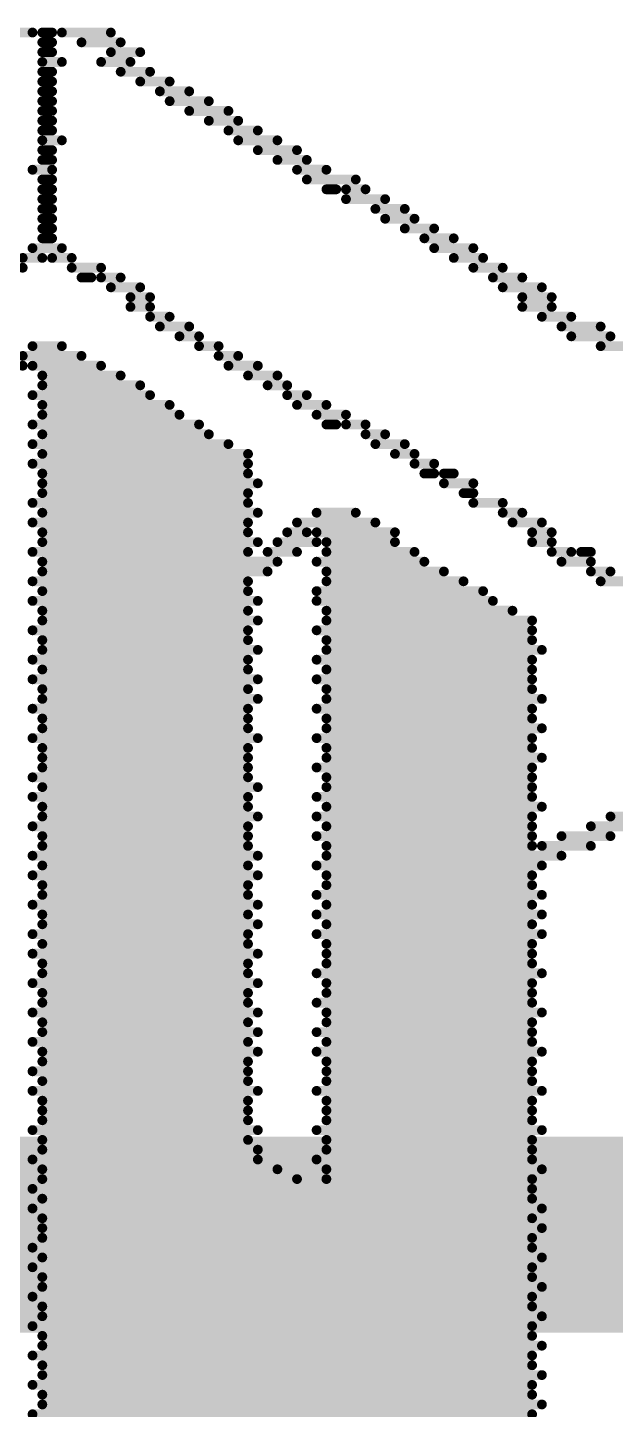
# Model space of a CAD drawing. Header units: millimetres. Extents: x 84.4 to 173.9, y 144 to 177.
# Drawn here: x 141.31 to 143.6, y 160.7 to 166.07 of the extents above; entities that cross this region are included whole.
import ezdxf

# ---------------------------------------------------------------- set-up
doc = ezdxf.new("R2010")
doc.units = ezdxf.units.MM
doc.layers.add('BottomLayer', color=5, linetype='Continuous')
doc.layers.add('BottomOverlay', color=54, linetype='Continuous')

msp = doc.modelspace()

# ---------------------------------------------------------------- linework, layer by layer
at = {"layer": 'BottomLayer', "const_width": 0.762}
msp.add_lwpolyline([(137.5946, 161.3784), (150.5232, 161.3784)], dxfattribs=at)
at = {"layer": 'BottomOverlay', "const_width": 0.0381}
for points in [[(141.176, 166.052), (141.3284, 166.052)], [(141.3665, 166.052), (141.4046, 166.052)], [(141.4427, 166.052), (141.6332, 166.052)], [(141.3665, 166.0139), (141.4046, 166.0139)], [(141.5189, 166.0139), (141.6713, 166.0139)], [(141.3665, 165.9758), (141.4046, 165.9758)], [(141.3665, 165.9377), (141.4427, 165.9377)], [(141.5951, 165.9377), (141.7094, 165.9377)], [(141.6332, 165.9758), (141.7475, 165.9758)], [(141.3665, 165.8996), (141.4046, 165.8996)], [(141.6713, 165.8996), (141.7856, 165.8996)], [(141.3665, 165.8615), (141.4046, 165.8615)], [(141.3665, 165.8234), (141.4046, 165.8234)], [(141.7475, 165.8615), (141.8618, 165.8615)], [(141.8237, 165.8234), (141.938, 165.8234)], [(141.3665, 165.7853), (141.4046, 165.7853)], [(141.8618, 165.7853), (142.0142, 165.7853)], [(141.3665, 165.7472), (141.4046, 165.7472)], [(141.938, 165.7472), (142.0904, 165.7472)], [(141.3665, 165.7091), (141.4046, 165.7091)], [(141.3665, 165.671), (141.4046, 165.671)], [(142.0142, 165.7091), (142.1285, 165.7091)], [(142.0904, 165.671), (142.2047, 165.671)], [(141.3665, 165.6329), (141.4427, 165.6329)], [(142.1285, 165.6329), (142.2809, 165.6329)], [(141.3665, 165.5948), (141.4046, 165.5948)], [(141.3665, 165.5567), (141.4046, 165.5567)], [(142.2047, 165.5948), (142.3571, 165.5948)], [(142.2809, 165.5567), (142.3952, 165.5567)], [(141.3284, 165.5186), (141.4046, 165.5186)], [(142.3571, 165.5186), (142.4714, 165.5186)], [(141.3665, 165.4805), (141.4046, 165.4805)], [(141.3665, 165.4424), (141.4046, 165.4424)], [(142.3952, 165.4805), (142.5857, 165.4805)], [(142.4714, 165.4424), (142.5095, 165.4424)], [(142.5476, 165.4424), (142.6238, 165.4424)], [(141.3665, 165.4043), (141.4046, 165.4043)], [(142.5476, 165.4043), (142.7, 165.4043)], [(141.3665, 165.3662), (141.4046, 165.3662)], [(142.6619, 165.3662), (142.7762, 165.3662)], [(141.3665, 165.3281), (141.4046, 165.3281)], [(141.3665, 165.29), (141.4046, 165.29)], [(142.7, 165.3281), (142.8143, 165.3281)], [(142.7762, 165.29), (142.8905, 165.29)], [(141.3665, 165.2519), (141.4046, 165.2519)], [(142.8524, 165.2519), (142.9667, 165.2519)], [(141.2903, 165.1757), (141.3665, 165.1757)], [(141.3284, 165.2138), (141.4427, 165.2138)], [(141.4046, 165.1757), (141.4808, 165.1757)], [(142.8905, 165.2138), (143.0429, 165.2138)], [(142.9667, 165.1757), (143.081, 165.1757)], [(141.2141, 165.1376), (141.2903, 165.1376)], [(141.4808, 165.1376), (141.5951, 165.1376)], [(143.0429, 165.1376), (143.1572, 165.1376)], [(141.5189, 165.0995), (141.557, 165.0995)], [(141.5951, 165.0995), (141.6713, 165.0995)], [(143.1191, 165.0995), (143.2334, 165.0995)], [(141.6332, 165.0614), (141.7475, 165.0614)], [(141.7094, 165.0233), (141.7856, 165.0233)], [(143.1572, 165.0614), (143.3096, 165.0614)], [(143.2334, 165.0233), (143.3477, 165.0233)], [(141.7094, 164.9852), (141.7856, 164.9852)], [(143.2334, 164.9852), (143.3477, 164.9852)], [(141.7856, 164.9471), (141.8618, 164.9471)], [(141.8237, 164.909), (141.938, 164.909)], [(143.3096, 164.9471), (143.4239, 164.9471)], [(143.3858, 164.909), (143.5382, 164.909)], [(141.8999, 164.8709), (141.9761, 164.8709)], [(143.4239, 164.8709), (143.5763, 164.8709)], [(141.3284, 164.8328), (141.4427, 164.8328)], [(141.9761, 164.8328), (142.0523, 164.8328)], [(143.5382, 164.8328), (143.6525, 164.8328)], [(141.2141, 164.7566), (141.2903, 164.7566)], [(141.2903, 164.7947), (141.5189, 164.7947)], [(141.3284, 164.7566), (141.5951, 164.7566)], [(142.0523, 164.7947), (142.1285, 164.7947)], [(142.0904, 164.7566), (142.2047, 164.7566)], [(141.3665, 164.7185), (141.6713, 164.7185)], [(142.1666, 164.7185), (142.2809, 164.7185)], [(141.3284, 164.6423), (141.7856, 164.6423)], [(141.3665, 164.6804), (141.7475, 164.6804)], [(142.2428, 164.6804), (142.319, 164.6804)], [(142.319, 164.6423), (142.3952, 164.6423)], [(141.3665, 164.6042), (141.8618, 164.6042)], [(142.3571, 164.6042), (142.4714, 164.6042)], [(141.3665, 164.5661), (141.8999, 164.5661)], [(142.4333, 164.5661), (142.5476, 164.5661)], [(141.3284, 164.528), (141.9761, 164.528)], [(141.3665, 164.4899), (142.0142, 164.4899)], [(142.4714, 164.528), (142.5095, 164.528)], [(142.5476, 164.528), (142.6238, 164.528)], [(142.6238, 164.4899), (142.7, 164.4899)], [(141.3284, 164.4518), (142.0904, 164.4518)], [(142.6619, 164.4518), (142.7762, 164.4518)], [(141.3284, 164.3756), (142.1666, 164.3756)], [(141.3665, 164.4137), (142.1666, 164.4137)], [(142.7381, 164.4137), (142.8143, 164.4137)], [(142.8143, 164.3756), (142.8905, 164.3756)], [(141.3665, 164.3375), (142.1666, 164.3375)], [(142.8524, 164.3375), (142.8905, 164.3375)], [(142.9286, 164.3375), (142.9667, 164.3375)], [(141.3665, 164.2994), (142.2047, 164.2994)], [(141.3665, 164.2613), (142.1666, 164.2613)], [(142.9286, 164.2994), (143.0429, 164.2994)], [(143.0048, 164.2613), (143.0429, 164.2613)], [(141.3284, 164.2232), (142.1666, 164.2232)], [(143.0429, 164.2232), (143.1572, 164.2232)], [(141.3665, 164.1851), (142.2047, 164.1851)], [(142.4333, 164.1851), (142.5857, 164.1851)], [(143.1572, 164.1851), (143.2334, 164.1851)], [(141.3284, 164.147), (142.1666, 164.147)], [(141.3665, 164.1089), (142.1666, 164.1089)], [(142.319, 164.1089), (142.3952, 164.1089)], [(142.3571, 164.147), (142.6619, 164.147)], [(142.4333, 164.1089), (142.7381, 164.1089)], [(143.1953, 164.147), (143.3096, 164.147)], [(143.2715, 164.1089), (143.3477, 164.1089)], [(141.3665, 164.0708), (142.2047, 164.0708)], [(142.2809, 164.0708), (142.4333, 164.0708)], [(142.4714, 164.0708), (142.7381, 164.0708)], [(143.2715, 164.0708), (143.3477, 164.0708)], [(141.3284, 164.0327), (142.1666, 164.0327)], [(141.3665, 163.9946), (142.2809, 163.9946)], [(142.2428, 164.0327), (142.3571, 164.0327)], [(142.4333, 163.9946), (142.8524, 163.9946)], [(142.4714, 164.0327), (142.8143, 164.0327)], [(143.3477, 164.0327), (143.4239, 164.0327)], [(143.3858, 163.9946), (143.5001, 163.9946)], [(143.462, 164.0327), (143.5001, 164.0327)], [(141.3665, 163.9565), (142.2428, 163.9565)], [(142.4714, 163.9565), (142.9286, 163.9565)], [(143.5001, 163.9565), (143.5763, 163.9565)], [(141.3284, 163.9184), (142.1666, 163.9184)], [(142.4714, 163.9184), (143.0048, 163.9184)], [(143.5382, 163.9184), (143.6525, 163.9184)], [(141.3284, 163.8422), (142.2047, 163.8422)], [(141.3665, 163.8803), (142.1666, 163.8803)], [(142.4333, 163.8803), (143.081, 163.8803)], [(142.4333, 163.8422), (143.1191, 163.8422)], [(141.3665, 163.8041), (142.1666, 163.8041)], [(142.4714, 163.8041), (143.1953, 163.8041)], [(141.3284, 163.7279), (142.1666, 163.7279)], [(141.3665, 163.766), (142.2047, 163.766)], [(142.4333, 163.7279), (143.2715, 163.7279)], [(142.4714, 163.766), (143.2715, 163.766)], [(141.3665, 163.6898), (142.1666, 163.6898)], [(142.4714, 163.6898), (143.2715, 163.6898)], [(141.3665, 163.6517), (142.2047, 163.6517)], [(142.4714, 163.6517), (143.3096, 163.6517)], [(141.3284, 163.6136), (142.1666, 163.6136)], [(141.3665, 163.5755), (142.1666, 163.5755)], [(142.4333, 163.6136), (143.2715, 163.6136)], [(142.4714, 163.5755), (143.2715, 163.5755)], [(141.3284, 163.5374), (142.2047, 163.5374)], [(142.4333, 163.5374), (143.2715, 163.5374)], [(141.3665, 163.4993), (142.1666, 163.4993)], [(141.3665, 163.4612), (142.2047, 163.4612)], [(142.4714, 163.4993), (143.2715, 163.4993)], [(142.4714, 163.4612), (143.3096, 163.4612)], [(141.3284, 163.4231), (142.1666, 163.4231)], [(142.4333, 163.4231), (143.2715, 163.4231)], [(141.3665, 163.385), (142.1666, 163.385)], [(141.3665, 163.3469), (142.1666, 163.3469)], [(142.4714, 163.385), (143.2715, 163.385)], [(142.4714, 163.3469), (143.3096, 163.3469)], [(141.3284, 163.3088), (142.2047, 163.3088)], [(142.4333, 163.3088), (143.2715, 163.3088)], [(141.3665, 163.2707), (142.1666, 163.2707)], [(142.4714, 163.2707), (143.2715, 163.2707)], [(141.3665, 163.2326), (142.1666, 163.2326)], [(141.3665, 163.1945), (142.1666, 163.1945)], [(142.4333, 163.1945), (143.2715, 163.1945)], [(142.4714, 163.2326), (143.3096, 163.2326)], [(141.3284, 163.1564), (142.1666, 163.1564)], [(142.4714, 163.1564), (143.2715, 163.1564)], [(141.3284, 163.0802), (142.1666, 163.0802)], [(141.3665, 163.1183), (142.2047, 163.1183)], [(142.4333, 163.0802), (143.2715, 163.0802)], [(142.4714, 163.1183), (143.2715, 163.1183)], [(141.3665, 163.0421), (142.1666, 163.0421)], [(142.4714, 163.0421), (143.3096, 163.0421)], [(141.3665, 163.004), (142.2047, 163.004)], [(142.4333, 163.004), (143.2715, 163.004)], [(143.5763, 163.004), (143.6906, 163.004)], [(141.3284, 162.9659), (142.1666, 162.9659)], [(141.3665, 162.9278), (142.1666, 162.9278)], [(142.4333, 162.9278), (143.2715, 162.9278)], [(142.4714, 162.9659), (143.2715, 162.9659)], [(143.3858, 162.9278), (143.5763, 162.9278)], [(143.5001, 162.9659), (143.6525, 162.9659)], [(141.3665, 162.8897), (142.1666, 162.8897)], [(142.4714, 162.8897), (143.2715, 162.8897)], [(143.3096, 162.8897), (143.5001, 162.8897)], [(141.3284, 162.8516), (142.2047, 162.8516)], [(141.3665, 162.8135), (142.1666, 162.8135)], [(142.4333, 162.8135), (143.3096, 162.8135)], [(142.4714, 162.8516), (143.3858, 162.8516)], [(141.3284, 162.7754), (142.2047, 162.7754)], [(142.4714, 162.7754), (143.2715, 162.7754)], [(141.3665, 162.7373), (142.1666, 162.7373)], [(142.4714, 162.7373), (143.2715, 162.7373)], [(141.3284, 162.6611), (142.2047, 162.6611)], [(141.3665, 162.6992), (142.1666, 162.6992)], [(142.4333, 162.6992), (143.3096, 162.6992)], [(142.4714, 162.6611), (143.2715, 162.6611)], [(141.3665, 162.623), (142.1666, 162.623)], [(142.4333, 162.623), (143.3096, 162.623)], [(141.3284, 162.5468), (142.1666, 162.5468)], [(141.3665, 162.5849), (142.2047, 162.5849)], [(142.4333, 162.5468), (143.3096, 162.5468)], [(142.4714, 162.5849), (143.2715, 162.5849)], [(141.3665, 162.5087), (142.1666, 162.5087)], [(142.4714, 162.5087), (143.2715, 162.5087)], [(141.3284, 162.4706), (142.2047, 162.4706)], [(142.4714, 162.4706), (143.2715, 162.4706)], [(141.3665, 162.4325), (142.1666, 162.4325)], [(141.3665, 162.3944), (142.1666, 162.3944)], [(142.4333, 162.3944), (143.3096, 162.3944)], [(142.4714, 162.4325), (143.2715, 162.4325)], [(141.3284, 162.3563), (142.2047, 162.3563)], [(142.4714, 162.3563), (143.2715, 162.3563)], [(141.3665, 162.3182), (142.1666, 162.3182)], [(141.3665, 162.2801), (142.1666, 162.2801)], [(142.4333, 162.2801), (143.2715, 162.2801)], [(142.4714, 162.3182), (143.2715, 162.3182)], [(141.3284, 162.242), (142.2047, 162.242)], [(142.4714, 162.242), (143.3096, 162.242)], [(141.3665, 162.2039), (142.1666, 162.2039)], [(141.3665, 162.1658), (142.2047, 162.1658)], [(142.4333, 162.1658), (143.2715, 162.1658)], [(142.4714, 162.2039), (143.2715, 162.2039)], [(141.3284, 162.1277), (142.1666, 162.1277)], [(142.4714, 162.1277), (143.2715, 162.1277)], [(141.3665, 162.0896), (142.2047, 162.0896)], [(142.4333, 162.0896), (143.3096, 162.0896)], [(141.3284, 162.0134), (142.1666, 162.0134)], [(141.3665, 162.0515), (142.1666, 162.0515)], [(142.4714, 162.0515), (143.2715, 162.0515)], [(142.4714, 162.0134), (143.2715, 162.0134)], [(141.3665, 161.9753), (142.1666, 161.9753)], [(142.4714, 161.9753), (143.2715, 161.9753)], [(141.3284, 161.9372), (142.2047, 161.9372)], [(141.3665, 161.8991), (142.1666, 161.8991)], [(142.4333, 161.9372), (143.3096, 161.9372)], [(142.4714, 161.8991), (143.2715, 161.8991)], [(141.3665, 161.861), (142.1666, 161.861)], [(142.4714, 161.861), (143.2715, 161.861)], [(141.3665, 161.8229), (142.1666, 161.8229)], [(142.4714, 161.8229), (143.2715, 161.8229)], [(141.3284, 161.7848), (142.2047, 161.7848)], [(141.3665, 161.7467), (142.1666, 161.7467)], [(142.4333, 161.7848), (143.3096, 161.7848)], [(142.4714, 161.7467), (143.2715, 161.7467)], [(141.3665, 161.7086), (142.2047, 161.7086)], [(142.4714, 161.7086), (143.2715, 161.7086)], [(141.3284, 161.6705), (142.2047, 161.6705)], [(141.3665, 161.6324), (142.2809, 161.6324)], [(142.4333, 161.6705), (143.2715, 161.6705)], [(142.4714, 161.6324), (143.3096, 161.6324)], [(141.3665, 161.5943), (142.3571, 161.5943)], [(142.4714, 161.5943), (143.2715, 161.5943)], [(141.3284, 161.5562), (143.2715, 161.5562)], [(141.3284, 161.48), (143.3096, 161.48)], [(141.3665, 161.5181), (143.2715, 161.5181)], [(141.3665, 161.4419), (143.2715, 161.4419)], [(141.3665, 161.4038), (143.3096, 161.4038)], [(141.3665, 161.3657), (143.2715, 161.3657)], [(141.3284, 161.3276), (143.2715, 161.3276)], [(141.3284, 161.2514), (143.2715, 161.2514)], [(141.3665, 161.2895), (143.3096, 161.2895)], [(141.3665, 161.2133), (143.2715, 161.2133)], [(141.3665, 161.1752), (143.3096, 161.1752)], [(141.3284, 161.1371), (143.2715, 161.1371)], [(141.3665, 161.099), (143.2715, 161.099)], [(141.3665, 161.0609), (143.3096, 161.0609)], [(141.3284, 161.0228), (143.2715, 161.0228)], [(141.3665, 160.9847), (143.2715, 160.9847)], [(141.3665, 160.9466), (143.3096, 160.9466)], [(141.3284, 160.9085), (143.2715, 160.9085)], [(141.3665, 160.8704), (143.2715, 160.8704)], [(141.3665, 160.8323), (143.3096, 160.8323)], [(141.3284, 160.7942), (143.2715, 160.7942)], [(141.3665, 160.7561), (143.2715, 160.7561)], [(141.3665, 160.718), (143.3096, 160.718)], [(141.3284, 160.6799), (143.2715, 160.6799)]]:
    msp.add_lwpolyline(points, dxfattribs=at)
at = {"layer": 'BottomOverlay', "const_width": 0.0191}
for points in [[(141.3189, 166.052, 1), (141.3379, 166.052, 1)], [(141.357, 166.052, 1), (141.376, 166.052, 1)], [(141.3951, 166.052, 1), (141.4141, 166.052, 1)], [(141.4332, 166.052, 1), (141.4522, 166.052, 1)], [(141.6237, 166.052, 1), (141.6427, 166.052, 1)], [(141.357, 166.0139, 1), (141.376, 166.0139, 1)], [(141.3951, 166.0139, 1), (141.4141, 166.0139, 1)], [(141.5094, 166.0139, 1), (141.5284, 166.0139, 1)], [(141.6618, 166.0139, 1), (141.6808, 166.0139, 1)], [(141.357, 165.9758, 1), (141.376, 165.9758, 1)], [(141.357, 165.9377, 1), (141.376, 165.9377, 1)], [(141.3951, 165.9758, 1), (141.4141, 165.9758, 1)], [(141.4332, 165.9377, 1), (141.4522, 165.9377, 1)], [(141.5856, 165.9377, 1), (141.6046, 165.9377, 1)], [(141.6237, 165.9758, 1), (141.6427, 165.9758, 1)], [(141.6999, 165.9377, 1), (141.7189, 165.9377, 1)], [(141.738, 165.9758, 1), (141.757, 165.9758, 1)], [(141.357, 165.8996, 1), (141.376, 165.8996, 1)], [(141.3951, 165.8996, 1), (141.4141, 165.8996, 1)], [(141.6618, 165.8996, 1), (141.6808, 165.8996, 1)], [(141.7761, 165.8996, 1), (141.7951, 165.8996, 1)], [(141.357, 165.8615, 1), (141.376, 165.8615, 1)], [(141.357, 165.8234, 1), (141.376, 165.8234, 1)], [(141.3951, 165.8615, 1), (141.4141, 165.8615, 1)], [(141.3951, 165.8234, 1), (141.4141, 165.8234, 1)], [(141.738, 165.8615, 1), (141.757, 165.8615, 1)], [(141.8142, 165.8234, 1), (141.8332, 165.8234, 1)], [(141.8523, 165.8615, 1), (141.8713, 165.8615, 1)], [(141.9285, 165.8234, 1), (141.9475, 165.8234, 1)], [(141.357, 165.7853, 1), (141.376, 165.7853, 1)], [(141.3951, 165.7853, 1), (141.4141, 165.7853, 1)], [(141.8523, 165.7853, 1), (141.8713, 165.7853, 1)], [(142.0047, 165.7853, 1), (142.0237, 165.7853, 1)], [(141.357, 165.7472, 1), (141.376, 165.7472, 1)], [(141.3951, 165.7472, 1), (141.4141, 165.7472, 1)], [(141.9285, 165.7472, 1), (141.9475, 165.7472, 1)], [(142.0809, 165.7472, 1), (142.0999, 165.7472, 1)], [(141.357, 165.7091, 1), (141.376, 165.7091, 1)], [(141.357, 165.671, 1), (141.376, 165.671, 1)], [(141.3951, 165.7091, 1), (141.4141, 165.7091, 1)], [(141.3951, 165.671, 1), (141.4141, 165.671, 1)], [(142.0047, 165.7091, 1), (142.0237, 165.7091, 1)], [(142.0809, 165.671, 1), (142.0999, 165.671, 1)], [(142.119, 165.7091, 1), (142.138, 165.7091, 1)], [(142.1952, 165.671, 1), (142.2142, 165.671, 1)], [(141.357, 165.6329, 1), (141.376, 165.6329, 1)], [(141.4332, 165.6329, 1), (141.4522, 165.6329, 1)], [(142.119, 165.6329, 1), (142.138, 165.6329, 1)], [(142.2714, 165.6329, 1), (142.2904, 165.6329, 1)], [(141.357, 165.5948, 1), (141.376, 165.5948, 1)], [(141.357, 165.5567, 1), (141.376, 165.5567, 1)], [(141.3951, 165.5948, 1), (141.4141, 165.5948, 1)], [(141.3951, 165.5567, 1), (141.4141, 165.5567, 1)], [(142.1952, 165.5948, 1), (142.2142, 165.5948, 1)], [(142.2714, 165.5567, 1), (142.2904, 165.5567, 1)], [(142.3476, 165.5948, 1), (142.3666, 165.5948, 1)], [(142.3857, 165.5567, 1), (142.4047, 165.5567, 1)], [(141.3189, 165.5186, 1), (141.3379, 165.5186, 1)], [(141.3951, 165.5186, 1), (141.4141, 165.5186, 1)], [(142.3476, 165.5186, 1), (142.3666, 165.5186, 1)], [(142.4619, 165.5186, 1), (142.4809, 165.5186, 1)], [(141.357, 165.4805, 1), (141.376, 165.4805, 1)], [(141.357, 165.4424, 1), (141.376, 165.4424, 1)], [(141.3951, 165.4805, 1), (141.4141, 165.4805, 1)], [(141.3951, 165.4424, 1), (141.4141, 165.4424, 1)], [(142.3857, 165.4805, 1), (142.4047, 165.4805, 1)], [(142.4619, 165.4424, 1), (142.4809, 165.4424, 1)], [(142.5, 165.4424, 1), (142.519, 165.4424, 1)], [(142.5381, 165.4424, 1), (142.5571, 165.4424, 1)], [(142.5762, 165.4805, 1), (142.5952, 165.4805, 1)], [(142.6143, 165.4424, 1), (142.6333, 165.4424, 1)], [(141.357, 165.4043, 1), (141.376, 165.4043, 1)], [(141.3951, 165.4043, 1), (141.4141, 165.4043, 1)], [(142.5381, 165.4043, 1), (142.5571, 165.4043, 1)], [(142.6905, 165.4043, 1), (142.7095, 165.4043, 1)], [(141.357, 165.3662, 1), (141.376, 165.3662, 1)], [(141.3951, 165.3662, 1), (141.4141, 165.3662, 1)], [(142.6524, 165.3662, 1), (142.6714, 165.3662, 1)], [(142.7667, 165.3662, 1), (142.7857, 165.3662, 1)], [(141.357, 165.3281, 1), (141.376, 165.3281, 1)], [(141.357, 165.29, 1), (141.376, 165.29, 1)], [(141.3951, 165.3281, 1), (141.4141, 165.3281, 1)], [(141.3951, 165.29, 1), (141.4141, 165.29, 1)], [(142.6905, 165.3281, 1), (142.7095, 165.3281, 1)], [(142.7667, 165.29, 1), (142.7857, 165.29, 1)], [(142.8048, 165.3281, 1), (142.8238, 165.3281, 1)], [(142.881, 165.29, 1), (142.9, 165.29, 1)], [(141.357, 165.2519, 1), (141.376, 165.2519, 1)], [(141.3951, 165.2519, 1), (141.4141, 165.2519, 1)], [(142.8429, 165.2519, 1), (142.8619, 165.2519, 1)], [(142.9572, 165.2519, 1), (142.9762, 165.2519, 1)], [(141.2808, 165.1757, 1), (141.2998, 165.1757, 1)], [(141.3189, 165.2138, 1), (141.3379, 165.2138, 1)], [(141.357, 165.1757, 1), (141.376, 165.1757, 1)], [(141.3951, 165.1757, 1), (141.4141, 165.1757, 1)], [(141.4332, 165.2138, 1), (141.4522, 165.2138, 1)], [(141.4713, 165.1757, 1), (141.4903, 165.1757, 1)], [(142.881, 165.2138, 1), (142.9, 165.2138, 1)], [(142.9572, 165.1757, 1), (142.9762, 165.1757, 1)], [(143.0334, 165.2138, 1), (143.0524, 165.2138, 1)], [(143.0715, 165.1757, 1), (143.0905, 165.1757, 1)], [(141.2808, 165.1376, 1), (141.2998, 165.1376, 1)], [(141.4713, 165.1376, 1), (141.4903, 165.1376, 1)], [(141.5856, 165.1376, 1), (141.6046, 165.1376, 1)], [(143.0334, 165.1376, 1), (143.0524, 165.1376, 1)], [(143.1477, 165.1376, 1), (143.1667, 165.1376, 1)], [(141.5094, 165.0995, 1), (141.5284, 165.0995, 1)], [(141.5475, 165.0995, 1), (141.5665, 165.0995, 1)], [(141.5856, 165.0995, 1), (141.6046, 165.0995, 1)], [(141.6618, 165.0995, 1), (141.6808, 165.0995, 1)], [(143.1096, 165.0995, 1), (143.1286, 165.0995, 1)], [(143.2239, 165.0995, 1), (143.2429, 165.0995, 1)], [(141.6237, 165.0614, 1), (141.6427, 165.0614, 1)], [(141.6999, 165.0233, 1), (141.7189, 165.0233, 1)], [(141.738, 165.0614, 1), (141.757, 165.0614, 1)], [(141.7761, 165.0233, 1), (141.7951, 165.0233, 1)], [(143.1477, 165.0614, 1), (143.1667, 165.0614, 1)], [(143.2239, 165.0233, 1), (143.2429, 165.0233, 1)], [(143.3001, 165.0614, 1), (143.3191, 165.0614, 1)], [(143.3382, 165.0233, 1), (143.3572, 165.0233, 1)], [(141.6999, 164.9852, 1), (141.7189, 164.9852, 1)], [(141.7761, 164.9852, 1), (141.7951, 164.9852, 1)], [(143.2239, 164.9852, 1), (143.2429, 164.9852, 1)], [(143.3382, 164.9852, 1), (143.3572, 164.9852, 1)], [(141.7761, 164.9471, 1), (141.7951, 164.9471, 1)], [(141.8142, 164.909, 1), (141.8332, 164.909, 1)], [(141.8523, 164.9471, 1), (141.8713, 164.9471, 1)], [(141.9285, 164.909, 1), (141.9475, 164.909, 1)], [(143.3001, 164.9471, 1), (143.3191, 164.9471, 1)], [(143.3763, 164.909, 1), (143.3953, 164.909, 1)], [(143.4144, 164.9471, 1), (143.4334, 164.9471, 1)], [(143.5287, 164.909, 1), (143.5477, 164.909, 1)], [(141.8904, 164.8709, 1), (141.9094, 164.8709, 1)], [(141.9666, 164.8709, 1), (141.9856, 164.8709, 1)], [(143.4144, 164.8709, 1), (143.4334, 164.8709, 1)], [(143.5668, 164.8709, 1), (143.5858, 164.8709, 1)], [(141.3189, 164.8328, 1), (141.3379, 164.8328, 1)], [(141.4332, 164.8328, 1), (141.4522, 164.8328, 1)], [(141.9666, 164.8328, 1), (141.9856, 164.8328, 1)], [(142.0428, 164.8328, 1), (142.0618, 164.8328, 1)], [(143.5287, 164.8328, 1), (143.5477, 164.8328, 1)], [(141.2808, 164.7947, 1), (141.2998, 164.7947, 1)], [(141.2808, 164.7566, 1), (141.2998, 164.7566, 1)], [(141.3189, 164.7566, 1), (141.3379, 164.7566, 1)], [(141.5094, 164.7947, 1), (141.5284, 164.7947, 1)], [(141.5856, 164.7566, 1), (141.6046, 164.7566, 1)], [(142.0428, 164.7947, 1), (142.0618, 164.7947, 1)], [(142.0809, 164.7566, 1), (142.0999, 164.7566, 1)], [(142.119, 164.7947, 1), (142.138, 164.7947, 1)], [(142.1952, 164.7566, 1), (142.2142, 164.7566, 1)], [(141.357, 164.7185, 1), (141.376, 164.7185, 1)], [(141.6618, 164.7185, 1), (141.6808, 164.7185, 1)], [(142.1571, 164.7185, 1), (142.1761, 164.7185, 1)], [(142.2714, 164.7185, 1), (142.2904, 164.7185, 1)], [(141.3189, 164.6423, 1), (141.3379, 164.6423, 1)], [(141.357, 164.6804, 1), (141.376, 164.6804, 1)], [(141.738, 164.6804, 1), (141.757, 164.6804, 1)], [(141.7761, 164.6423, 1), (141.7951, 164.6423, 1)], [(142.2333, 164.6804, 1), (142.2523, 164.6804, 1)], [(142.3095, 164.6804, 1), (142.3285, 164.6804, 1)], [(142.3095, 164.6423, 1), (142.3285, 164.6423, 1)], [(142.3857, 164.6423, 1), (142.4047, 164.6423, 1)], [(141.357, 164.6042, 1), (141.376, 164.6042, 1)], [(141.8523, 164.6042, 1), (141.8713, 164.6042, 1)], [(142.3476, 164.6042, 1), (142.3666, 164.6042, 1)], [(142.4619, 164.6042, 1), (142.4809, 164.6042, 1)], [(141.357, 164.5661, 1), (141.376, 164.5661, 1)], [(141.8904, 164.5661, 1), (141.9094, 164.5661, 1)], [(142.4238, 164.5661, 1), (142.4428, 164.5661, 1)], [(142.5381, 164.5661, 1), (142.5571, 164.5661, 1)], [(141.3189, 164.528, 1), (141.3379, 164.528, 1)], [(141.357, 164.4899, 1), (141.376, 164.4899, 1)], [(141.9666, 164.528, 1), (141.9856, 164.528, 1)], [(142.0047, 164.4899, 1), (142.0237, 164.4899, 1)], [(142.4619, 164.528, 1), (142.4809, 164.528, 1)], [(142.5, 164.528, 1), (142.519, 164.528, 1)], [(142.5381, 164.528, 1), (142.5571, 164.528, 1)], [(142.6143, 164.528, 1), (142.6333, 164.528, 1)], [(142.6143, 164.4899, 1), (142.6333, 164.4899, 1)], [(142.6905, 164.4899, 1), (142.7095, 164.4899, 1)], [(141.3189, 164.4518, 1), (141.3379, 164.4518, 1)], [(142.0809, 164.4518, 1), (142.0999, 164.4518, 1)], [(142.6524, 164.4518, 1), (142.6714, 164.4518, 1)], [(142.7667, 164.4518, 1), (142.7857, 164.4518, 1)], [(141.3189, 164.3756, 1), (141.3379, 164.3756, 1)], [(141.357, 164.4137, 1), (141.376, 164.4137, 1)], [(142.1571, 164.4137, 1), (142.1761, 164.4137, 1)], [(142.1571, 164.3756, 1), (142.1761, 164.3756, 1)], [(142.7286, 164.4137, 1), (142.7476, 164.4137, 1)], [(142.8048, 164.4137, 1), (142.8238, 164.4137, 1)], [(142.8048, 164.3756, 1), (142.8238, 164.3756, 1)], [(142.881, 164.3756, 1), (142.9, 164.3756, 1)], [(141.357, 164.3375, 1), (141.376, 164.3375, 1)], [(142.1571, 164.3375, 1), (142.1761, 164.3375, 1)], [(142.8429, 164.3375, 1), (142.8619, 164.3375, 1)], [(142.881, 164.3375, 1), (142.9, 164.3375, 1)], [(142.9191, 164.3375, 1), (142.9381, 164.3375, 1)], [(142.9572, 164.3375, 1), (142.9762, 164.3375, 1)], [(141.357, 164.2994, 1), (141.376, 164.2994, 1)], [(141.357, 164.2613, 1), (141.376, 164.2613, 1)], [(142.1571, 164.2613, 1), (142.1761, 164.2613, 1)], [(142.1952, 164.2994, 1), (142.2142, 164.2994, 1)], [(142.9191, 164.2994, 1), (142.9381, 164.2994, 1)], [(142.9953, 164.2613, 1), (143.0143, 164.2613, 1)], [(143.0334, 164.2994, 1), (143.0524, 164.2994, 1)], [(143.0334, 164.2613, 1), (143.0524, 164.2613, 1)], [(141.3189, 164.2232, 1), (141.3379, 164.2232, 1)], [(142.1571, 164.2232, 1), (142.1761, 164.2232, 1)], [(143.0334, 164.2232, 1), (143.0524, 164.2232, 1)], [(143.1477, 164.2232, 1), (143.1667, 164.2232, 1)], [(141.357, 164.1851, 1), (141.376, 164.1851, 1)], [(142.1952, 164.1851, 1), (142.2142, 164.1851, 1)], [(142.4238, 164.1851, 1), (142.4428, 164.1851, 1)], [(142.5762, 164.1851, 1), (142.5952, 164.1851, 1)], [(143.1477, 164.1851, 1), (143.1667, 164.1851, 1)], [(143.2239, 164.1851, 1), (143.2429, 164.1851, 1)], [(141.3189, 164.147, 1), (141.3379, 164.147, 1)], [(141.357, 164.1089, 1), (141.376, 164.1089, 1)], [(142.1571, 164.147, 1), (142.1761, 164.147, 1)], [(142.1571, 164.1089, 1), (142.1761, 164.1089, 1)], [(142.3095, 164.1089, 1), (142.3285, 164.1089, 1)], [(142.3476, 164.147, 1), (142.3666, 164.147, 1)], [(142.3857, 164.1089, 1), (142.4047, 164.1089, 1)], [(142.4238, 164.1089, 1), (142.4428, 164.1089, 1)], [(142.6524, 164.147, 1), (142.6714, 164.147, 1)], [(142.7286, 164.1089, 1), (142.7476, 164.1089, 1)], [(143.1858, 164.147, 1), (143.2048, 164.147, 1)], [(143.262, 164.1089, 1), (143.281, 164.1089, 1)], [(143.3001, 164.147, 1), (143.3191, 164.147, 1)], [(143.3382, 164.1089, 1), (143.3572, 164.1089, 1)], [(141.357, 164.0708, 1), (141.376, 164.0708, 1)], [(142.1952, 164.0708, 1), (142.2142, 164.0708, 1)], [(142.2714, 164.0708, 1), (142.2904, 164.0708, 1)], [(142.4238, 164.0708, 1), (142.4428, 164.0708, 1)], [(142.4619, 164.0708, 1), (142.4809, 164.0708, 1)], [(142.7286, 164.0708, 1), (142.7476, 164.0708, 1)], [(143.262, 164.0708, 1), (143.281, 164.0708, 1)], [(143.3382, 164.0708, 1), (143.3572, 164.0708, 1)], [(141.3189, 164.0327, 1), (141.3379, 164.0327, 1)], [(141.357, 163.9946, 1), (141.376, 163.9946, 1)], [(142.1571, 164.0327, 1), (142.1761, 164.0327, 1)], [(142.2333, 164.0327, 1), (142.2523, 164.0327, 1)], [(142.2714, 163.9946, 1), (142.2904, 163.9946, 1)], [(142.3476, 164.0327, 1), (142.3666, 164.0327, 1)], [(142.4238, 163.9946, 1), (142.4428, 163.9946, 1)], [(142.4619, 164.0327, 1), (142.4809, 164.0327, 1)], [(142.8048, 164.0327, 1), (142.8238, 164.0327, 1)], [(142.8429, 163.9946, 1), (142.8619, 163.9946, 1)], [(143.3382, 164.0327, 1), (143.3572, 164.0327, 1)], [(143.3763, 163.9946, 1), (143.3953, 163.9946, 1)], [(143.4144, 164.0327, 1), (143.4334, 164.0327, 1)], [(143.4525, 164.0327, 1), (143.4715, 164.0327, 1)], [(143.4906, 164.0327, 1), (143.5096, 164.0327, 1)], [(143.4906, 163.9946, 1), (143.5096, 163.9946, 1)], [(141.357, 163.9565, 1), (141.376, 163.9565, 1)], [(142.2333, 163.9565, 1), (142.2523, 163.9565, 1)], [(142.4619, 163.9565, 1), (142.4809, 163.9565, 1)], [(142.9191, 163.9565, 1), (142.9381, 163.9565, 1)], [(143.4906, 163.9565, 1), (143.5096, 163.9565, 1)], [(143.5668, 163.9565, 1), (143.5858, 163.9565, 1)], [(141.3189, 163.9184, 1), (141.3379, 163.9184, 1)], [(142.1571, 163.9184, 1), (142.1761, 163.9184, 1)], [(142.4619, 163.9184, 1), (142.4809, 163.9184, 1)], [(142.9953, 163.9184, 1), (143.0143, 163.9184, 1)], [(143.5287, 163.9184, 1), (143.5477, 163.9184, 1)], [(141.3189, 163.8422, 1), (141.3379, 163.8422, 1)], [(141.357, 163.8803, 1), (141.376, 163.8803, 1)], [(142.1571, 163.8803, 1), (142.1761, 163.8803, 1)], [(142.1952, 163.8422, 1), (142.2142, 163.8422, 1)], [(142.4238, 163.8803, 1), (142.4428, 163.8803, 1)], [(142.4238, 163.8422, 1), (142.4428, 163.8422, 1)], [(143.0715, 163.8803, 1), (143.0905, 163.8803, 1)], [(143.1096, 163.8422, 1), (143.1286, 163.8422, 1)], [(141.357, 163.8041, 1), (141.376, 163.8041, 1)], [(142.1571, 163.8041, 1), (142.1761, 163.8041, 1)], [(142.4619, 163.8041, 1), (142.4809, 163.8041, 1)], [(143.1858, 163.8041, 1), (143.2048, 163.8041, 1)], [(141.3189, 163.7279, 1), (141.3379, 163.7279, 1)], [(141.357, 163.766, 1), (141.376, 163.766, 1)], [(142.1571, 163.7279, 1), (142.1761, 163.7279, 1)], [(142.1952, 163.766, 1), (142.2142, 163.766, 1)], [(142.4238, 163.7279, 1), (142.4428, 163.7279, 1)], [(142.4619, 163.766, 1), (142.4809, 163.766, 1)], [(143.262, 163.766, 1), (143.281, 163.766, 1)], [(143.262, 163.7279, 1), (143.281, 163.7279, 1)], [(141.357, 163.6898, 1), (141.376, 163.6898, 1)], [(142.1571, 163.6898, 1), (142.1761, 163.6898, 1)], [(142.4619, 163.6898, 1), (142.4809, 163.6898, 1)], [(143.262, 163.6898, 1), (143.281, 163.6898, 1)], [(141.357, 163.6517, 1), (141.376, 163.6517, 1)], [(142.1952, 163.6517, 1), (142.2142, 163.6517, 1)], [(142.4619, 163.6517, 1), (142.4809, 163.6517, 1)], [(143.3001, 163.6517, 1), (143.3191, 163.6517, 1)], [(141.3189, 163.6136, 1), (141.3379, 163.6136, 1)], [(141.357, 163.5755, 1), (141.376, 163.5755, 1)], [(142.1571, 163.6136, 1), (142.1761, 163.6136, 1)], [(142.1571, 163.5755, 1), (142.1761, 163.5755, 1)], [(142.4238, 163.6136, 1), (142.4428, 163.6136, 1)], [(142.4619, 163.5755, 1), (142.4809, 163.5755, 1)], [(143.262, 163.6136, 1), (143.281, 163.6136, 1)], [(143.262, 163.5755, 1), (143.281, 163.5755, 1)], [(141.3189, 163.5374, 1), (141.3379, 163.5374, 1)], [(142.1952, 163.5374, 1), (142.2142, 163.5374, 1)], [(142.4238, 163.5374, 1), (142.4428, 163.5374, 1)], [(143.262, 163.5374, 1), (143.281, 163.5374, 1)], [(141.357, 163.4993, 1), (141.376, 163.4993, 1)], [(141.357, 163.4612, 1), (141.376, 163.4612, 1)], [(142.1571, 163.4993, 1), (142.1761, 163.4993, 1)], [(142.1952, 163.4612, 1), (142.2142, 163.4612, 1)], [(142.4619, 163.4993, 1), (142.4809, 163.4993, 1)], [(142.4619, 163.4612, 1), (142.4809, 163.4612, 1)], [(143.262, 163.4993, 1), (143.281, 163.4993, 1)], [(143.3001, 163.4612, 1), (143.3191, 163.4612, 1)], [(141.3189, 163.4231, 1), (141.3379, 163.4231, 1)], [(142.1571, 163.4231, 1), (142.1761, 163.4231, 1)], [(142.4238, 163.4231, 1), (142.4428, 163.4231, 1)], [(143.262, 163.4231, 1), (143.281, 163.4231, 1)], [(141.357, 163.385, 1), (141.376, 163.385, 1)], [(141.357, 163.3469, 1), (141.376, 163.3469, 1)], [(142.1571, 163.385, 1), (142.1761, 163.385, 1)], [(142.1571, 163.3469, 1), (142.1761, 163.3469, 1)], [(142.4619, 163.385, 1), (142.4809, 163.385, 1)], [(142.4619, 163.3469, 1), (142.4809, 163.3469, 1)], [(143.262, 163.385, 1), (143.281, 163.385, 1)], [(143.3001, 163.3469, 1), (143.3191, 163.3469, 1)], [(141.3189, 163.3088, 1), (141.3379, 163.3088, 1)], [(142.1952, 163.3088, 1), (142.2142, 163.3088, 1)], [(142.4238, 163.3088, 1), (142.4428, 163.3088, 1)], [(143.262, 163.3088, 1), (143.281, 163.3088, 1)], [(141.357, 163.2707, 1), (141.376, 163.2707, 1)], [(142.1571, 163.2707, 1), (142.1761, 163.2707, 1)], [(142.4619, 163.2707, 1), (142.4809, 163.2707, 1)], [(143.262, 163.2707, 1), (143.281, 163.2707, 1)], [(141.357, 163.2326, 1), (141.376, 163.2326, 1)], [(141.357, 163.1945, 1), (141.376, 163.1945, 1)], [(142.1571, 163.2326, 1), (142.1761, 163.2326, 1)], [(142.1571, 163.1945, 1), (142.1761, 163.1945, 1)], [(142.4238, 163.1945, 1), (142.4428, 163.1945, 1)], [(142.4619, 163.2326, 1), (142.4809, 163.2326, 1)], [(143.262, 163.1945, 1), (143.281, 163.1945, 1)], [(143.3001, 163.2326, 1), (143.3191, 163.2326, 1)], [(141.3189, 163.1564, 1), (141.3379, 163.1564, 1)], [(142.1571, 163.1564, 1), (142.1761, 163.1564, 1)], [(142.4619, 163.1564, 1), (142.4809, 163.1564, 1)], [(143.262, 163.1564, 1), (143.281, 163.1564, 1)], [(141.3189, 163.0802, 1), (141.3379, 163.0802, 1)], [(141.357, 163.1183, 1), (141.376, 163.1183, 1)], [(142.1571, 163.0802, 1), (142.1761, 163.0802, 1)], [(142.1952, 163.1183, 1), (142.2142, 163.1183, 1)], [(142.4238, 163.0802, 1), (142.4428, 163.0802, 1)], [(142.4619, 163.1183, 1), (142.4809, 163.1183, 1)], [(143.262, 163.1183, 1), (143.281, 163.1183, 1)], [(143.262, 163.0802, 1), (143.281, 163.0802, 1)], [(141.357, 163.0421, 1), (141.376, 163.0421, 1)], [(142.1571, 163.0421, 1), (142.1761, 163.0421, 1)], [(142.4619, 163.0421, 1), (142.4809, 163.0421, 1)], [(143.3001, 163.0421, 1), (143.3191, 163.0421, 1)], [(141.357, 163.004, 1), (141.376, 163.004, 1)], [(142.1952, 163.004, 1), (142.2142, 163.004, 1)], [(142.4238, 163.004, 1), (142.4428, 163.004, 1)], [(143.262, 163.004, 1), (143.281, 163.004, 1)], [(143.5668, 163.004, 1), (143.5858, 163.004, 1)], [(141.3189, 162.9659, 1), (141.3379, 162.9659, 1)], [(141.357, 162.9278, 1), (141.376, 162.9278, 1)], [(142.1571, 162.9659, 1), (142.1761, 162.9659, 1)], [(142.1571, 162.9278, 1), (142.1761, 162.9278, 1)], [(142.4238, 162.9278, 1), (142.4428, 162.9278, 1)], [(142.4619, 162.9659, 1), (142.4809, 162.9659, 1)], [(143.262, 162.9659, 1), (143.281, 162.9659, 1)], [(143.262, 162.9278, 1), (143.281, 162.9278, 1)], [(143.3763, 162.9278, 1), (143.3953, 162.9278, 1)], [(143.4906, 162.9659, 1), (143.5096, 162.9659, 1)], [(143.5668, 162.9278, 1), (143.5858, 162.9278, 1)], [(141.357, 162.8897, 1), (141.376, 162.8897, 1)], [(142.1571, 162.8897, 1), (142.1761, 162.8897, 1)], [(142.4619, 162.8897, 1), (142.4809, 162.8897, 1)], [(143.262, 162.8897, 1), (143.281, 162.8897, 1)], [(143.3001, 162.8897, 1), (143.3191, 162.8897, 1)], [(143.4906, 162.8897, 1), (143.5096, 162.8897, 1)], [(141.3189, 162.8516, 1), (141.3379, 162.8516, 1)], [(141.357, 162.8135, 1), (141.376, 162.8135, 1)], [(142.1571, 162.8135, 1), (142.1761, 162.8135, 1)], [(142.1952, 162.8516, 1), (142.2142, 162.8516, 1)], [(142.4238, 162.8135, 1), (142.4428, 162.8135, 1)], [(142.4619, 162.8516, 1), (142.4809, 162.8516, 1)], [(143.3001, 162.8135, 1), (143.3191, 162.8135, 1)], [(143.3763, 162.8516, 1), (143.3953, 162.8516, 1)], [(141.3189, 162.7754, 1), (141.3379, 162.7754, 1)], [(142.1952, 162.7754, 1), (142.2142, 162.7754, 1)], [(142.4619, 162.7754, 1), (142.4809, 162.7754, 1)], [(143.262, 162.7754, 1), (143.281, 162.7754, 1)], [(141.357, 162.7373, 1), (141.376, 162.7373, 1)], [(142.1571, 162.7373, 1), (142.1761, 162.7373, 1)], [(142.4619, 162.7373, 1), (142.4809, 162.7373, 1)], [(143.262, 162.7373, 1), (143.281, 162.7373, 1)], [(141.3189, 162.6611, 1), (141.3379, 162.6611, 1)], [(141.357, 162.6992, 1), (141.376, 162.6992, 1)], [(142.1571, 162.6992, 1), (142.1761, 162.6992, 1)], [(142.1952, 162.6611, 1), (142.2142, 162.6611, 1)], [(142.4238, 162.6992, 1), (142.4428, 162.6992, 1)], [(142.4619, 162.6611, 1), (142.4809, 162.6611, 1)], [(143.262, 162.6611, 1), (143.281, 162.6611, 1)], [(143.3001, 162.6992, 1), (143.3191, 162.6992, 1)], [(141.357, 162.623, 1), (141.376, 162.623, 1)], [(142.1571, 162.623, 1), (142.1761, 162.623, 1)], [(142.4238, 162.623, 1), (142.4428, 162.623, 1)], [(143.3001, 162.623, 1), (143.3191, 162.623, 1)], [(141.3189, 162.5468, 1), (141.3379, 162.5468, 1)], [(141.357, 162.5849, 1), (141.376, 162.5849, 1)], [(142.1571, 162.5468, 1), (142.1761, 162.5468, 1)], [(142.1952, 162.5849, 1), (142.2142, 162.5849, 1)], [(142.4238, 162.5468, 1), (142.4428, 162.5468, 1)], [(142.4619, 162.5849, 1), (142.4809, 162.5849, 1)], [(143.262, 162.5849, 1), (143.281, 162.5849, 1)], [(143.3001, 162.5468, 1), (143.3191, 162.5468, 1)], [(141.357, 162.5087, 1), (141.376, 162.5087, 1)], [(142.1571, 162.5087, 1), (142.1761, 162.5087, 1)], [(142.4619, 162.5087, 1), (142.4809, 162.5087, 1)], [(143.262, 162.5087, 1), (143.281, 162.5087, 1)], [(141.3189, 162.4706, 1), (141.3379, 162.4706, 1)], [(142.1952, 162.4706, 1), (142.2142, 162.4706, 1)], [(142.4619, 162.4706, 1), (142.4809, 162.4706, 1)], [(143.262, 162.4706, 1), (143.281, 162.4706, 1)], [(141.357, 162.4325, 1), (141.376, 162.4325, 1)], [(141.357, 162.3944, 1), (141.376, 162.3944, 1)], [(142.1571, 162.4325, 1), (142.1761, 162.4325, 1)], [(142.1571, 162.3944, 1), (142.1761, 162.3944, 1)], [(142.4238, 162.3944, 1), (142.4428, 162.3944, 1)], [(142.4619, 162.4325, 1), (142.4809, 162.4325, 1)], [(143.262, 162.4325, 1), (143.281, 162.4325, 1)], [(143.3001, 162.3944, 1), (143.3191, 162.3944, 1)], [(141.3189, 162.3563, 1), (141.3379, 162.3563, 1)], [(142.1952, 162.3563, 1), (142.2142, 162.3563, 1)], [(142.4619, 162.3563, 1), (142.4809, 162.3563, 1)], [(143.262, 162.3563, 1), (143.281, 162.3563, 1)], [(141.357, 162.3182, 1), (141.376, 162.3182, 1)], [(141.357, 162.2801, 1), (141.376, 162.2801, 1)], [(142.1571, 162.3182, 1), (142.1761, 162.3182, 1)], [(142.1571, 162.2801, 1), (142.1761, 162.2801, 1)], [(142.4238, 162.2801, 1), (142.4428, 162.2801, 1)], [(142.4619, 162.3182, 1), (142.4809, 162.3182, 1)], [(143.262, 162.3182, 1), (143.281, 162.3182, 1)], [(143.262, 162.2801, 1), (143.281, 162.2801, 1)], [(141.3189, 162.242, 1), (141.3379, 162.242, 1)], [(142.1952, 162.242, 1), (142.2142, 162.242, 1)], [(142.4619, 162.242, 1), (142.4809, 162.242, 1)], [(143.3001, 162.242, 1), (143.3191, 162.242, 1)], [(141.357, 162.2039, 1), (141.376, 162.2039, 1)], [(141.357, 162.1658, 1), (141.376, 162.1658, 1)], [(142.1571, 162.2039, 1), (142.1761, 162.2039, 1)], [(142.1952, 162.1658, 1), (142.2142, 162.1658, 1)], [(142.4238, 162.1658, 1), (142.4428, 162.1658, 1)], [(142.4619, 162.2039, 1), (142.4809, 162.2039, 1)], [(143.262, 162.2039, 1), (143.281, 162.2039, 1)], [(143.262, 162.1658, 1), (143.281, 162.1658, 1)], [(141.3189, 162.1277, 1), (141.3379, 162.1277, 1)], [(142.1571, 162.1277, 1), (142.1761, 162.1277, 1)], [(142.4619, 162.1277, 1), (142.4809, 162.1277, 1)], [(143.262, 162.1277, 1), (143.281, 162.1277, 1)], [(141.357, 162.0896, 1), (141.376, 162.0896, 1)], [(142.1952, 162.0896, 1), (142.2142, 162.0896, 1)], [(142.4238, 162.0896, 1), (142.4428, 162.0896, 1)], [(143.3001, 162.0896, 1), (143.3191, 162.0896, 1)], [(141.3189, 162.0134, 1), (141.3379, 162.0134, 1)], [(141.357, 162.0515, 1), (141.376, 162.0515, 1)], [(142.1571, 162.0515, 1), (142.1761, 162.0515, 1)], [(142.1571, 162.0134, 1), (142.1761, 162.0134, 1)], [(142.4619, 162.0515, 1), (142.4809, 162.0515, 1)], [(142.4619, 162.0134, 1), (142.4809, 162.0134, 1)], [(143.262, 162.0515, 1), (143.281, 162.0515, 1)], [(143.262, 162.0134, 1), (143.281, 162.0134, 1)], [(141.357, 161.9753, 1), (141.376, 161.9753, 1)], [(142.1571, 161.9753, 1), (142.1761, 161.9753, 1)], [(142.4619, 161.9753, 1), (142.4809, 161.9753, 1)], [(143.262, 161.9753, 1), (143.281, 161.9753, 1)], [(141.3189, 161.9372, 1), (141.3379, 161.9372, 1)], [(141.357, 161.8991, 1), (141.376, 161.8991, 1)], [(142.1571, 161.8991, 1), (142.1761, 161.8991, 1)], [(142.1952, 161.9372, 1), (142.2142, 161.9372, 1)], [(142.4238, 161.9372, 1), (142.4428, 161.9372, 1)], [(142.4619, 161.8991, 1), (142.4809, 161.8991, 1)], [(143.262, 161.8991, 1), (143.281, 161.8991, 1)], [(143.3001, 161.9372, 1), (143.3191, 161.9372, 1)], [(141.357, 161.861, 1), (141.376, 161.861, 1)], [(142.1571, 161.861, 1), (142.1761, 161.861, 1)], [(142.4619, 161.861, 1), (142.4809, 161.861, 1)], [(143.262, 161.861, 1), (143.281, 161.861, 1)], [(141.357, 161.8229, 1), (141.376, 161.8229, 1)], [(142.1571, 161.8229, 1), (142.1761, 161.8229, 1)], [(142.4619, 161.8229, 1), (142.4809, 161.8229, 1)], [(143.262, 161.8229, 1), (143.281, 161.8229, 1)], [(141.3189, 161.7848, 1), (141.3379, 161.7848, 1)], [(141.357, 161.7467, 1), (141.376, 161.7467, 1)], [(142.1571, 161.7467, 1), (142.1761, 161.7467, 1)], [(142.1952, 161.7848, 1), (142.2142, 161.7848, 1)], [(142.4238, 161.7848, 1), (142.4428, 161.7848, 1)], [(142.4619, 161.7467, 1), (142.4809, 161.7467, 1)], [(143.262, 161.7467, 1), (143.281, 161.7467, 1)], [(143.3001, 161.7848, 1), (143.3191, 161.7848, 1)], [(141.357, 161.7086, 1), (141.376, 161.7086, 1)], [(142.1952, 161.7086, 1), (142.2142, 161.7086, 1)], [(142.4619, 161.7086, 1), (142.4809, 161.7086, 1)], [(143.262, 161.7086, 1), (143.281, 161.7086, 1)], [(141.3189, 161.6705, 1), (141.3379, 161.6705, 1)], [(141.357, 161.6324, 1), (141.376, 161.6324, 1)], [(142.1952, 161.6705, 1), (142.2142, 161.6705, 1)], [(142.2714, 161.6324, 1), (142.2904, 161.6324, 1)], [(142.4238, 161.6705, 1), (142.4428, 161.6705, 1)], [(142.4619, 161.6324, 1), (142.4809, 161.6324, 1)], [(143.262, 161.6705, 1), (143.281, 161.6705, 1)], [(143.3001, 161.6324, 1), (143.3191, 161.6324, 1)], [(141.357, 161.5943, 1), (141.376, 161.5943, 1)], [(142.3476, 161.5943, 1), (142.3666, 161.5943, 1)], [(142.4619, 161.5943, 1), (142.4809, 161.5943, 1)], [(143.262, 161.5943, 1), (143.281, 161.5943, 1)], [(141.3189, 161.5562, 1), (141.3379, 161.5562, 1)], [(143.262, 161.5562, 1), (143.281, 161.5562, 1)], [(141.3189, 161.48, 1), (141.3379, 161.48, 1)], [(141.357, 161.5181, 1), (141.376, 161.5181, 1)], [(143.262, 161.5181, 1), (143.281, 161.5181, 1)], [(143.3001, 161.48, 1), (143.3191, 161.48, 1)], [(141.357, 161.4419, 1), (141.376, 161.4419, 1)], [(143.262, 161.4419, 1), (143.281, 161.4419, 1)], [(141.357, 161.4038, 1), (141.376, 161.4038, 1)], [(141.357, 161.3657, 1), (141.376, 161.3657, 1)], [(143.262, 161.3657, 1), (143.281, 161.3657, 1)], [(143.3001, 161.4038, 1), (143.3191, 161.4038, 1)], [(141.3189, 161.3276, 1), (141.3379, 161.3276, 1)], [(143.262, 161.3276, 1), (143.281, 161.3276, 1)], [(141.3189, 161.2514, 1), (141.3379, 161.2514, 1)], [(141.357, 161.2895, 1), (141.376, 161.2895, 1)], [(143.262, 161.2514, 1), (143.281, 161.2514, 1)], [(143.3001, 161.2895, 1), (143.3191, 161.2895, 1)], [(141.357, 161.2133, 1), (141.376, 161.2133, 1)], [(143.262, 161.2133, 1), (143.281, 161.2133, 1)], [(141.357, 161.1752, 1), (141.376, 161.1752, 1)], [(143.3001, 161.1752, 1), (143.3191, 161.1752, 1)], [(141.3189, 161.1371, 1), (141.3379, 161.1371, 1)], [(141.357, 161.099, 1), (141.376, 161.099, 1)], [(143.262, 161.1371, 1), (143.281, 161.1371, 1)], [(143.262, 161.099, 1), (143.281, 161.099, 1)], [(141.357, 161.0609, 1), (141.376, 161.0609, 1)], [(143.3001, 161.0609, 1), (143.3191, 161.0609, 1)], [(141.3189, 161.0228, 1), (141.3379, 161.0228, 1)], [(141.357, 160.9847, 1), (141.376, 160.9847, 1)], [(143.262, 161.0228, 1), (143.281, 161.0228, 1)], [(143.262, 160.9847, 1), (143.281, 160.9847, 1)], [(141.357, 160.9466, 1), (141.376, 160.9466, 1)], [(143.3001, 160.9466, 1), (143.3191, 160.9466, 1)], [(141.3189, 160.9085, 1), (141.3379, 160.9085, 1)], [(143.262, 160.9085, 1), (143.281, 160.9085, 1)], [(141.357, 160.8704, 1), (141.376, 160.8704, 1)], [(141.357, 160.8323, 1), (141.376, 160.8323, 1)], [(143.262, 160.8704, 1), (143.281, 160.8704, 1)], [(143.3001, 160.8323, 1), (143.3191, 160.8323, 1)], [(141.3189, 160.7942, 1), (141.3379, 160.7942, 1)], [(143.262, 160.7942, 1), (143.281, 160.7942, 1)], [(141.357, 160.7561, 1), (141.376, 160.7561, 1)], [(141.357, 160.718, 1), (141.376, 160.718, 1)], [(143.262, 160.7561, 1), (143.281, 160.7561, 1)], [(143.3001, 160.718, 1), (143.3191, 160.718, 1)], [(141.3189, 160.6799, 1), (141.3379, 160.6799, 1)], [(143.262, 160.6799, 1), (143.281, 160.6799, 1)]]:
    msp.add_lwpolyline(points, format="xyb", close=True, dxfattribs=at)

doc.saveas('drawing.dxf')
